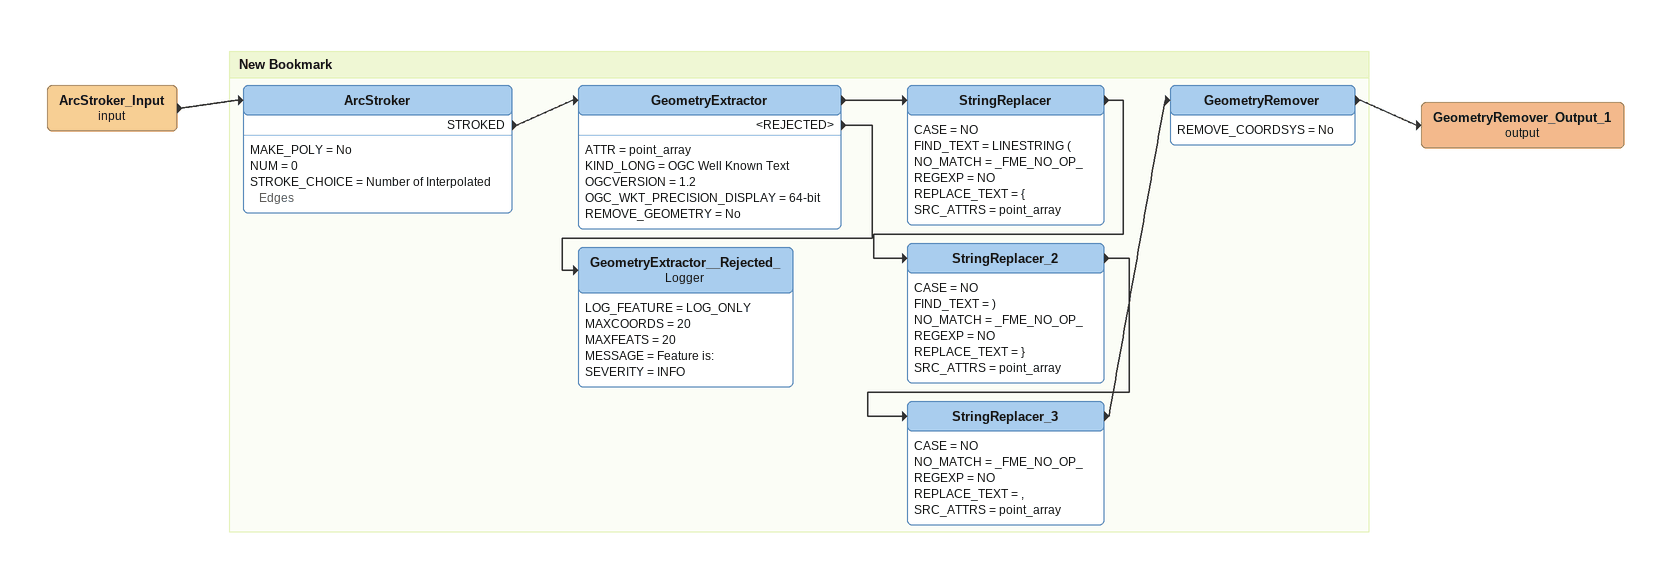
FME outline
ArcStroker_Input (input)
    -> ArcStroker
GeometryRemover_Output_1 (output)

Bookmark: New Bookmark
ArcStroker
    MAKE_POLY = No
    NUM = 0
    STROKE_CHOICE = Number of Interpolated Edges
    STROKED -> GeometryExtractor
GeometryExtractor
    ATTR = point_array
    KIND_LONG = OGC Well Known Text
    OGCVERSION = 1.2
    OGC_WKT_PRECISION_DISPLAY = 64-bit
    REMOVE_GEOMETRY = No
    -> StringReplacer
    <REJECTED> -> GeometryExtractor__Rejected_
StringReplacer
    CASE = NO
    FIND_TEXT = LINESTRING (
    NO_MATCH = _FME_NO_OP_
    REGEXP = NO
    REPLACE_TEXT = {
    SRC_ATTRS = point_array
    -> StringReplacer_2
StringReplacer_2
    CASE = NO
    FIND_TEXT = )
    NO_MATCH = _FME_NO_OP_
    REGEXP = NO
    REPLACE_TEXT = }
    SRC_ATTRS = point_array
    -> StringReplacer_3
StringReplacer_3
    CASE = NO
    NO_MATCH = _FME_NO_OP_
    REGEXP = NO
    REPLACE_TEXT = ,
    SRC_ATTRS = point_array
    -> GeometryRemover
GeometryRemover
    REMOVE_COORDSYS = No
    -> GeometryRemover_Output_1 (output)
GeometryExtractor__Rejected_: Logger
    LOG_FEATURE = LOG_ONLY
    MAXCOORDS = 20
    MAXFEATS = 20
    MESSAGE = Feature is:
    SEVERITY = INFO
